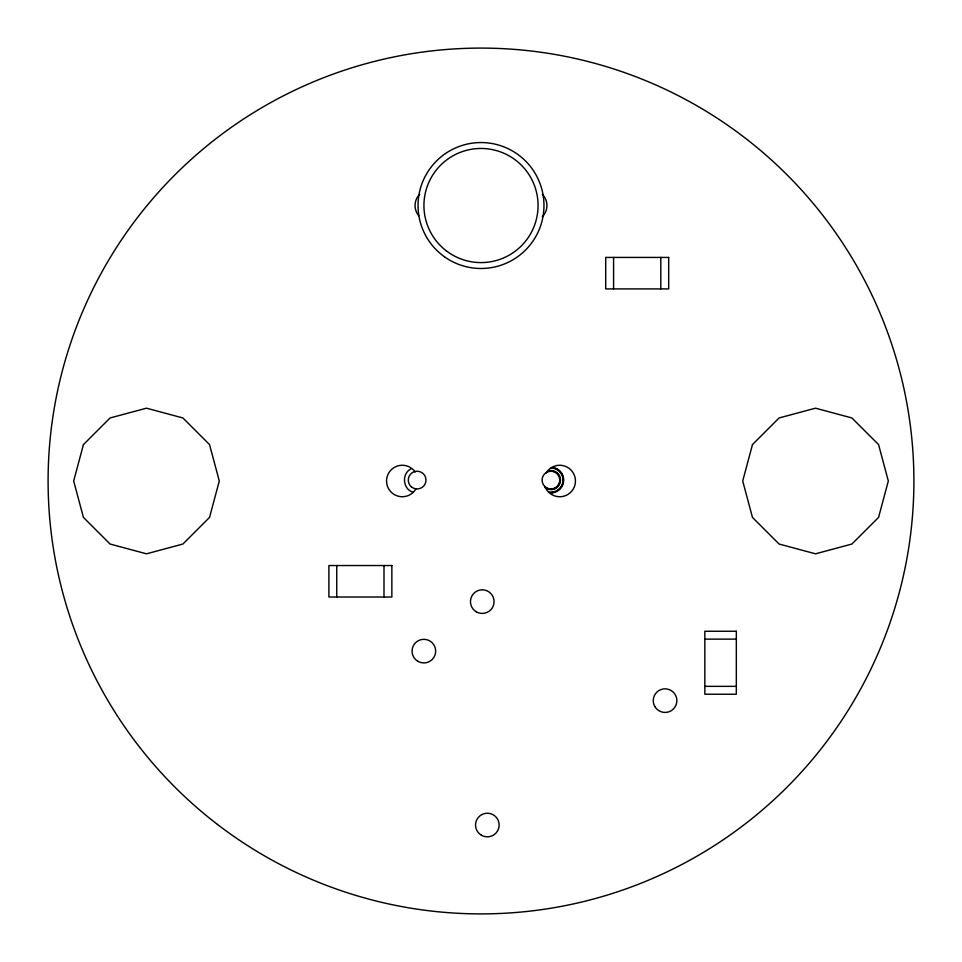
<?xml version="1.0" encoding="UTF-8"?>
<svg xmlns="http://www.w3.org/2000/svg" width="962" height="962" viewBox="0 0 962 962"><rect width="100%" height="100%" fill="white"/><g stroke="black" fill="none" stroke-linecap="round" stroke-linejoin="round"><path stroke-width="1.44" d="M410.738 469.011C401.467 473.821 402.789 488.985 412.758 492.111M555.314 492.111L550.937 492.881A12.795 12.795 0 0 0 553.162 467.496M704.845 639.129L736.327 639.129M704.845 686.351L736.327 686.351M660.81 257.431L660.81 288.913M613.588 257.431L613.588 288.913M383.994 565.536L383.994 597.017M336.76 565.536L336.76 597.017M418.759 215.765A15.981 15.981 0 0 1 419.721 194.216M542.279 194.216A15.981 15.981 0 0 1 542.279 216.811M546.079 473.124A15.741 15.741 0 0 1 570.502 469.54A15.741 15.741 0 0 1 568.374 494.143A15.741 15.741 0 0 1 544.925 486.411M415.921 488.876A15.741 15.741 0 0 1 392.52 493.338A15.741 15.741 0 0 1 391.51 469.528A15.741 15.741 0 0 1 415.211 472.005M550.937 468.001A12.085 12.085 0 0 1 562.974 481.144A12.085 12.085 0 0 1 548.833 491.991M550.937 467.616A12.47 12.47 0 0 1 563.407 480.086A12.47 12.47 0 0 1 550.937 492.568M547.667 471.103A9.56 9.56 0 0 1 560.353 481.746A9.56 9.56 0 0 1 544.793 487.409M547.799 471.476A9.175 9.175 0 0 1 559.968 481.685A9.175 9.175 0 0 1 545.045 487.109M83.429 444.6L73.677 481L83.429 517.4L110.089 544.047L146.489 553.811L182.888 544.047L209.536 517.4L219.288 481L209.536 444.6L182.888 417.953L146.489 408.189L110.089 417.953L83.429 444.6M752.464 444.6L742.712 481L752.464 517.4L779.112 544.047L815.511 553.811L851.911 544.047L878.571 517.4L888.323 481L878.571 444.6L851.911 417.953L815.511 408.189L779.112 417.953L752.464 444.6M668.686 257.431L605.711 257.431L605.711 288.913L668.686 288.913L668.686 257.431M391.859 565.536L328.896 565.536L328.896 597.017L391.859 597.017L391.859 565.536M736.327 631.252L704.845 631.252L704.845 694.227L736.327 694.227L736.327 631.252M217.472 824.446A432.9 432.9 0 0 0 910.196 537.505A432.9 432.9 0 0 0 315.332 81.049A432.9 432.9 0 0 0 217.472 824.446M476.358 611.844A11.809 11.809 0 0 0 494.071 601.623A11.809 11.809 0 0 0 476.358 591.402A11.809 11.809 0 0 0 476.358 611.844M481.433 835.256A11.809 11.809 0 0 0 499.146 825.035A11.809 11.809 0 0 0 481.433 814.814A11.809 11.809 0 0 0 481.433 835.256M417.953 661.351A11.809 11.809 0 0 0 435.666 651.13A11.809 11.809 0 0 0 417.953 640.908A11.809 11.809 0 0 0 417.953 661.351M654.833 706.541A11.809 11.809 0 0 0 675.288 706.541A11.809 11.809 0 0 0 665.067 688.828A11.809 11.809 0 0 0 654.833 706.541M444.576 256.878A62.963 62.963 0 0 0 543.698 211.387A62.963 62.963 0 0 0 454.737 148.292A62.963 62.963 0 0 0 444.576 256.878M446.26 250.793A57.059 57.059 0 0 0 537.578 212.963A57.059 57.059 0 0 0 459.163 152.802A57.059 57.059 0 0 0 446.26 250.793M545.25 486.868A8.85 8.85 0 0 0 559.656 481.625A8.85 8.85 0 0 0 547.907 471.765A8.85 8.85 0 0 0 545.25 486.868M411.435 486.868A8.85 8.85 0 0 0 425.853 481.625A8.85 8.85 0 0 0 414.105 471.765A8.85 8.85 0 0 0 411.435 486.868"/></g></svg>
